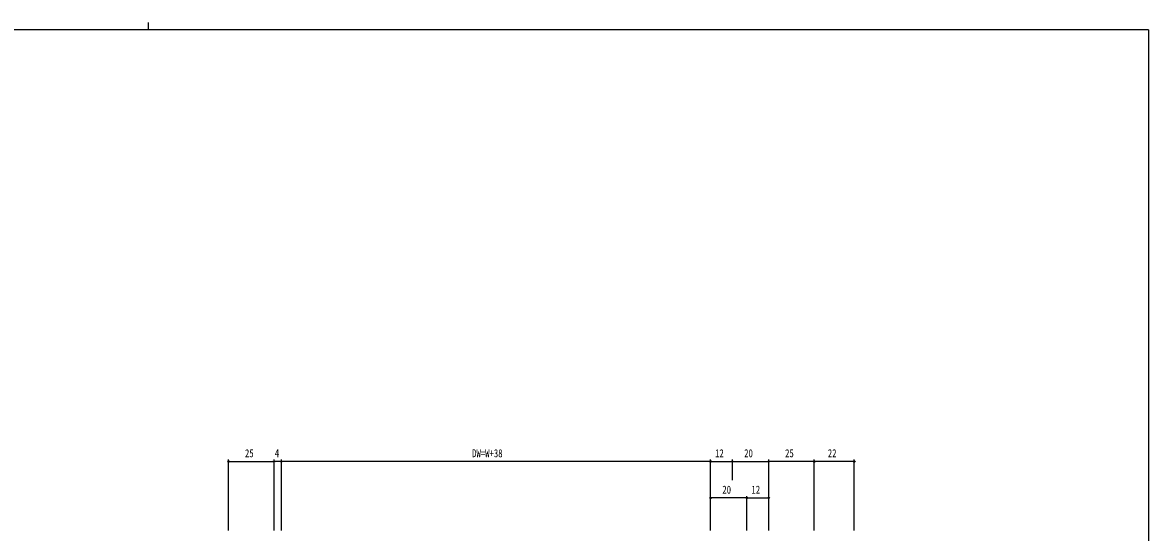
# Model space of a CAD drawing. Units: millimetres, scale not verified. Extents: x -567 to 567, y -403 to 403.
# Drawn here: x -82 to 537, y 123 to 403 of the extents above; entities that cross this region are included whole.
import ezdxf
from ezdxf.enums import TextEntityAlignment as Align

# ---------------------------------------------------------------- set-up
doc = ezdxf.new("R2010")
doc.units = ezdxf.units.MM
doc.header["$LTSCALE"] = 2
doc.layers.add('0-5_YKK_D', color=6, linetype='Continuous')
doc.layers.add('0-6_YKK_ZWAK', color=7, linetype='Continuous')
doc.styles.add('ＭＳ ゴシック', font='')
doc.styles.get('ＭＳ ゴシック').set_extended_font_data('MS Gothic')

msp = doc.modelspace()

# ---------------------------------------------------------------- linework, layer by layer
at = {"layer": '0-5_YKK_D'}
for p, q in [((31.499, 123.817), (31.499, 162.817)), ((31.499, 161.817), (56.499, 161.817)), ((56.499, 123.817), (56.499, 162.817)), ((56.499, 123.817), (56.499, 162.817)), ((60.499, 161.817), (56.499, 161.817)), ((60.499, 123.817), (60.499, 162.817)), ((60.499, 123.817), (60.499, 162.817)), ((296.499, 161.817), (60.499, 161.817)), ((296.499, 123.817), (296.499, 162.817)), ((296.499, 124.817), (296.499, 162.817)), ((296.499, 161.817), (308.499, 161.817)), ((308.499, 151.504), (308.499, 162.817)), ((308.499, 151.504), (308.499, 162.817)), ((308.499, 161.817), (328.499, 161.817)), ((328.499, 123.817), (328.499, 162.817)), ((328.499, 124.817), (328.499, 162.817)), ((353.499, 161.817), (328.499, 161.817)), ((353.499, 123.817), (353.499, 162.817)), ((353.499, 123.817), (353.499, 162.817)), ((375.498, 161.817), (353.499, 161.817)), ((375.498, 123.817), (375.498, 162.817)), ((296.499, 123.817), (296.499, 142.817)), ((316.499, 123.817), (316.499, 142.817)), ((316.499, 123.817), (316.499, 142.817)), ((328.499, 123.817), (328.499, 142.817)), ((316.499, 141.817), (296.499, 141.817)), ((316.499, 141.817), (328.499, 141.817))]:
    msp.add_line(p, q, dxfattribs=at)
for centre in [(31.499, 161.817), (56.499, 161.817), (56.499, 161.817), (60.499, 161.817), (60.499, 161.817), (296.499, 161.817), (296.499, 161.817), (308.499, 161.817), (308.499, 161.817), (328.499, 161.817), (328.499, 161.817), (353.499, 161.817), (353.499, 161.817), (375.498, 161.817), (296.499, 141.817), (316.499, 141.817), (316.499, 141.817), (328.499, 141.817)]:
    msp.add_circle(centre, 0.425, dxfattribs=at)
at = {"layer": '0-6_YKK_ZWAK'}
for p, q in [((-12.68, 403), (-12.68, 399)), ((537.3, 399), (-562.7, 399)), ((537.3, 399), (537.3, -351))]:
    msp.add_line(p, q, dxfattribs=at)

# ---------------------------------------------------------------- texts
at = {"layer": '0-5_YKK_D', "style": 'ＭＳ ゴシック', "width": 0.8}
for s, p in [('25', (40.479, 162.817)), ('4', (56.899, 162.817)), ('DW=W+38', (165.379, 162.817)), ('12', (298.979, 162.817)), ('20', (314.979, 162.817)), ('25', (337.479, 162.817)), ('22', (360.978, 162.817)), ('20', (302.979, 142.817)), ('12', (318.979, 142.817))]:
    msp.add_text(s, height=4.399, dxfattribs=at).set_placement(p, align=Align.BOTTOM_LEFT)

doc.saveas('drawing.dxf')
